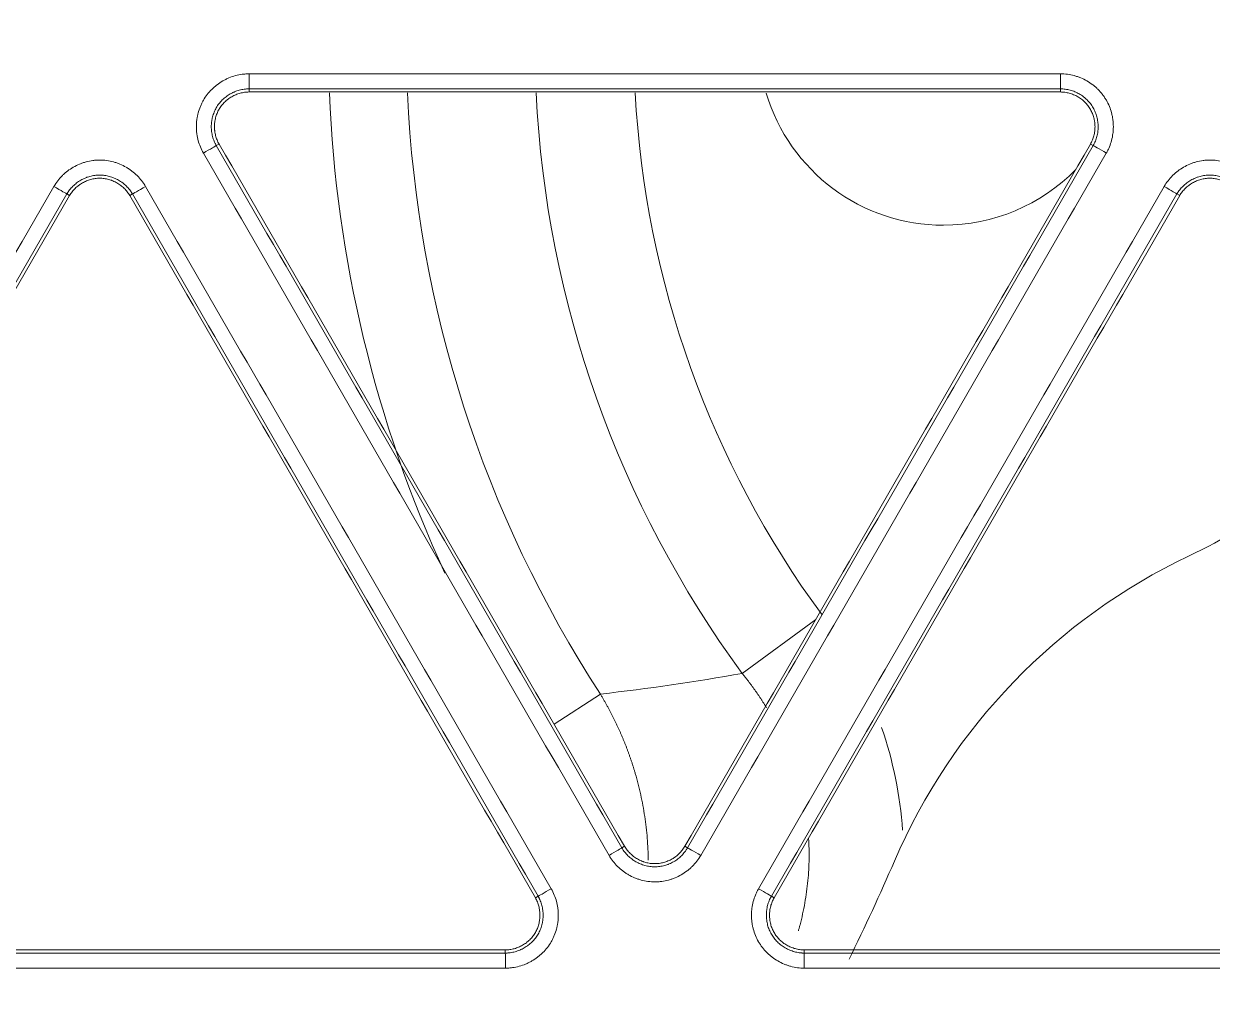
# Model space of a CAD drawing. Header units: inches. Extents: x 405346 to 489838, y -25612 to 14934.
# Drawn here: x 467276.87 to 467314.34, y 4291.63 to 4321.95 of the extents above; entities that cross this region are included whole.
import ezdxf

# ---------------------------------------------------------------- set-up
doc = ezdxf.new("R2010")
doc.units = ezdxf.units.IN
doc.header["$LTSCALE"] = 200
doc.header["$MEASUREMENT"] = 0
doc.layers.add('SS-EQ', color=2, linetype='Continuous', lineweight=20)

# ---------------------------------------------------------------- blocks, each defined once
blk = doc.blocks.new('4way무풍')
at = {"layer": 'SS-EQ'}
for p, q in [((39.708, -1.526), (39.708, -1.626)), ((65.283, -1.626), (65.283, -1.526)), ((38.76, -3.267), (38.673, -3.317)), ((66.317, -3.317), (66.23, -3.267)), ((34.049, -4.893), (33.962, -4.843)), ((36.031, -4.843), (35.945, -4.893)), ((69.046, -4.893), (68.959, -4.843)), ((55.256, -19.964), (57.571, -18.265)), ((50.784, -20.614), (49.326, -21.563)), ((51.461, -25.466), (51.547, -25.416)), ((53.443, -25.416), (53.529, -25.466)), ((48.732, -27.041), (48.818, -26.991)), ((56.172, -26.991), (56.258, -27.041)), ((47.784, -28.783), (47.784, -28.683)), ((57.206, -28.683), (57.206, -28.783))]:
    blk.add_line(p, q, dxfattribs=at)
for centre, radius, start, end in [((82.45, 0), 40.246, 182.3475, 204.6733), ((82.45, 0), 37.784, 182.4994, 213.063), ((82.45, 0), 33.735, 182.804, 216.2833), ((82.45, 0), 30.616, 183.0874, 216.2833), ((61.6, 0), 5.828, 196.5375, 270), ((61.6, 0), 5.828, 270, 315.6863), ((61.6, 0), 18.006, 295.4037, 318.6645), ((77.456, -33.387), 18.954, 115.4037, 156.6822), ((0, 0), 65.391, 333.69601, 336.68217)]:
    blk.add_arc(centre, radius, start, end, dxfattribs=at)
for centre, major_axis, ratio, start_param, end_param in [((39.708, -1.052), (0, 0.474), 0.006915, 3.1765, 4.712222), ((65.282, -1.052), (0, 0.474), 0.011501, 3.176502, 4.71224), ((38.263, -3.554), (0.41, 0.237), 0.003825, 4.71787, 6.248278), ((66.727, -3.554), (0.41, -0.237), 0.005439, 1.560351, 3.106686), ((33.552, -4.606), (-0.41, 0.237), 0.002267, 3.176499, 4.706959), ((36.441, -4.606), (0.41, 0.237), 0.003815, 3.176499, 4.717506), ((68.549, -4.606), (-0.41, 0.237), 0.005479, 3.1765, 4.701579), ((51.051, -25.702), (0.41, 0.237), 0.007841, 4.717948, 6.248278), ((53.939, -25.702), (-0.41, 0.237), 0.001186, 4.702395, 6.248279), ((49.228, -26.754), (0.41, 0.237), 0.007841, 3.1765, 4.717558), ((55.762, -26.754), (-0.41, 0.237), 0.001221, 3.176499, 4.702058), ((47.784, -29.256), (0, 0.474), 0.008105, 4.707757, 6.248278), ((57.206, -29.256), (0, -0.474), 0.009775, 1.566319, 3.106595)]:
    blk.add_ellipse(centre, major_axis=major_axis, ratio=ratio, start_param=start_param, end_param=end_param, dxfattribs=at)
for points, knots in [([(0.032, 346.294), (6.969, 346.294), (13.906, 346.294), (27.78, 346.294), (34.717, 346.294), (55.528, 346.294), (69.403, 346.294), (97.151, 346.294), (111.025, 346.294), (138.774, 346.294), (152.648, 346.294), (180.396, 346.294), (194.27, 346.294), (215.082, 346.294), (222.019, 346.294), (235.893, 346.294), (242.83, 346.293), (253.236, 346.293), (256.704, 346.293), (263.641, 346.293), (267.11, 346.293), (272.313, 346.294), (274.047, 346.294), (276.648, 346.294), (277.516, 346.294), (279.25, 346.293), (280.117, 346.293), (281.418, 346.292), (281.851, 346.292), (282.718, 346.292), (283.152, 346.292), (283.802, 346.293), (284.019, 346.293), (284.453, 346.293), (284.669, 346.294), (285.103, 346.293), (285.32, 346.293), (285.753, 346.29), (285.97, 346.288), (286.62, 346.277), (287.054, 346.265), (287.92, 346.231), (288.353, 346.21), (289.653, 346.132), (290.519, 346.062), (291.818, 345.929), (292.25, 345.88), (292.899, 345.799), (293.116, 345.771), (293.548, 345.712), (294.627, 345.561), (295.697, 345.381), (298.249, 344.897), (299.929, 344.504), (302.417, 343.81), (304.065, 343.312), (305.692, 342.745), (308.116, 341.843), (309.711, 341.171), (311.481, 340.335), (311.677, 340.241), (312.069, 340.051), (312.265, 339.955), (312.851, 339.663), (313.238, 339.464), (314.393, 338.857), (315.91, 338.017), (317.385, 337.118), (318.837, 336.19), (319.553, 335.711), (320.962, 334.724), (322.351, 333.707), (324.369, 332.094), (326.323, 330.393), (327.582, 329.199), (328.355, 328.434), (328.586, 328.204), (328.815, 327.97), (328.968, 327.815), (329.044, 327.736), (329.423, 327.345), (329.723, 327.029), (330.61, 326.072), (331.762, 324.776), (333.399, 322.77), (334.43, 321.391), (335.932, 319.291), (336.873, 317.85), (338.196, 315.627), (339.047, 314.124), (339.838, 312.579), (340.313, 311.601), (340.454, 311.306), (340.593, 311.01), (340.685, 310.812), (340.731, 310.713), (340.958, 310.218), (341.136, 309.82), (341.654, 308.624), (342.309, 307.019), (343.186, 304.582), (343.7, 302.939), (344.419, 300.459), (344.828, 298.787), (345.336, 296.251), (345.487, 295.4), (345.755, 293.69), (345.871, 292.83), (345.994, 291.749), (346.017, 291.532), (346.062, 291.099), (346.083, 290.881), (346.143, 290.23), (346.178, 289.796), (346.239, 288.927), (346.265, 288.492), (346.307, 287.624), (346.324, 287.189), (346.342, 286.538), (346.347, 286.32), (346.354, 285.886), (346.356, 285.669), (346.359, 285.234), (346.359, 285.017), (346.359, 284.582), (346.359, 284.365), (346.359, 283.714), (346.358, 283.279), (346.358, 282.41), (346.358, 281.976), (346.358, 280.672), (346.358, 279.803), (346.359, 278.065), (346.359, 277.196), (346.359, 274.59), (346.359, 272.852), (346.358, 264.162), (346.359, 257.21), (346.359, 236.355), (346.359, 222.452), (346.359, 194.646), (346.359, 180.742), (346.359, 152.936), (346.359, 139.033), (346.359, 111.226), (346.359, 69.516), (346.359, 27.806), (346.359, 0)], [0, 0, 0, 0, 0.03125, 0.03125, 0.0625, 0.0625, 0.125, 0.125, 0.1875, 0.1875, 0.25, 0.25, 0.3125, 0.3125, 0.34375, 0.34375, 0.375, 0.375, 0.390625, 0.390625, 0.40625, 0.40625, 0.414062, 0.414062, 0.417969, 0.417969, 0.421875, 0.421875, 0.423828, 0.423828, 0.425781, 0.425781, 0.426758, 0.426758, 0.427734, 0.427734, 0.428711, 0.428711, 0.429687, 0.429687, 0.431641, 0.431641, 0.433594, 0.433594, 0.4375, 0.4375, 0.439453, 0.439453, 0.44043, 0.44043, 0.441406, 0.445312, 0.445312, 0.453125, 0.453125, 0.457031, 0.460937, 0.460937, 0.46875, 0.46875, 0.469727, 0.469727, 0.470703, 0.470703, 0.472656, 0.472656, 0.476562, 0.480469, 0.480469, 0.484375, 0.484375, 0.488281, 0.492187, 0.496094, 0.5, 0.5, 0.500977, 0.501465, 0.501465, 0.501953, 0.501953, 0.503906, 0.503906, 0.507812, 0.511719, 0.515625, 0.515625, 0.523437, 0.523437, 0.527344, 0.53125, 0.53125, 0.532227, 0.532715, 0.532715, 0.533203, 0.533203, 0.535156, 0.535156, 0.539062, 0.542969, 0.546875, 0.546875, 0.554687, 0.554687, 0.558594, 0.558594, 0.5625, 0.5625, 0.563477, 0.563477, 0.564453, 0.564453, 0.566406, 0.566406, 0.568359, 0.568359, 0.570312, 0.570312, 0.571289, 0.571289, 0.572266, 0.572266, 0.573242, 0.573242, 0.574219, 0.574219, 0.576172, 0.576172, 0.578125, 0.578125, 0.582031, 0.582031, 0.585937, 0.585937, 0.59375, 0.59375, 0.625, 0.625, 0.6875, 0.6875, 0.75, 0.75, 0.8125, 0.8125, 0.875, 1, 1, 1, 1]), ([(345.164, 0), (345.164, 27.72), (345.163, 69.299), (345.162, 110.879), (345.161, 138.598), (345.16, 152.458), (345.159, 180.178), (345.157, 194.038), (345.154, 221.758), (345.152, 235.618), (345.147, 256.407), (345.146, 263.337), (345.145, 272), (345.145, 273.732), (345.144, 276.331), (345.144, 277.197), (345.143, 278.93), (345.142, 279.796), (345.142, 281.095), (345.141, 281.528), (345.141, 282.395), (345.142, 282.828), (345.141, 283.694), (345.141, 284.127), (345.14, 284.777), (345.139, 284.993), (345.136, 285.426), (345.134, 285.643), (345.124, 286.293), (345.113, 286.726), (345.081, 287.592), (345.06, 288.025), (345.009, 288.891), (344.979, 289.324), (344.926, 289.973), (344.898, 290.298), (344.868, 290.622), (344.847, 290.839), (344.836, 290.947), (344.736, 291.92), (344.629, 292.78), (344.379, 294.49), (344.236, 295.34), (343.754, 297.876), (343.361, 299.547), (342.666, 302.024), (342.167, 303.666), (341.312, 306.1), (340.67, 307.703), (340.162, 308.898), (339.901, 309.494), (339.629, 310.086), (339.446, 310.481), (339.353, 310.677), (338.885, 311.657), (338.495, 312.43), (337.684, 313.954), (337.263, 314.706), (336.391, 316.188), (335.94, 316.919), (335.007, 318.359), (334.525, 319.069), (333.532, 320.468), (332.508, 321.846), (330.881, 323.85), (329.736, 325.143), (328.853, 326.097), (328.555, 326.413), (328.177, 326.804), (328.101, 326.882), (327.949, 327.037), (327.721, 327.27), (327.491, 327.5), (326.721, 328.264), (325.466, 329.454), (323.518, 331.149), (321.504, 332.755), (320.119, 333.766), (318.711, 334.748), (317.997, 335.224), (316.546, 336.146), (315.81, 336.592), (314.315, 337.454), (313.557, 337.87), (312.595, 338.371), (312.305, 338.52), (312.014, 338.666), (311.82, 338.764), (311.722, 338.812), (311.235, 339.053), (310.844, 339.24), (309.666, 339.79), (308.875, 340.138), (307.283, 340.799), (305.68, 341.425), (303.244, 342.257), (301.598, 342.742), (299.114, 343.417), (297.436, 343.796), (294.888, 344.258), (294.033, 344.394), (292.957, 344.542), (292.742, 344.57), (292.31, 344.625), (291.663, 344.703), (291.015, 344.771), (289.72, 344.892), (288.856, 344.953), (287.56, 345.018), (287.128, 345.036), (286.48, 345.054), (286.264, 345.059), (285.832, 345.066), (285.615, 345.069), (285.183, 345.072), (284.967, 345.073), (284.535, 345.074), (284.318, 345.075), (283.67, 345.075), (283.237, 345.076), (282.589, 345.076), (282.373, 345.076), (281.94, 345.076), (281.724, 345.076), (281.076, 345.076), (280.643, 345.076), (279.346, 345.077), (278.481, 345.077), (276.752, 345.078), (275.887, 345.078), (273.293, 345.079), (271.563, 345.079), (262.916, 345.08), (255.998, 345.082), (242.162, 345.085), (235.244, 345.086), (221.408, 345.088), (214.49, 345.089), (193.736, 345.092), (179.9, 345.093), (152.228, 345.095), (138.392, 345.096), (110.72, 345.097), (96.884, 345.097), (69.212, 345.098), (55.376, 345.098), (34.622, 345.098), (27.704, 345.099), (13.868, 345.099), (6.95, 345.099), (0.032, 345.099)], [0, 0, 0, 0, 0.125, 0.1875, 0.1875, 0.25, 0.25, 0.3125, 0.3125, 0.375, 0.375, 0.40625, 0.40625, 0.414063, 0.414063, 0.417969, 0.417969, 0.421875, 0.421875, 0.423828, 0.423828, 0.425781, 0.425781, 0.427734, 0.427734, 0.428711, 0.428711, 0.429688, 0.429688, 0.431641, 0.431641, 0.433594, 0.433594, 0.435547, 0.435547, 0.436523, 0.437012, 0.437012, 0.4375, 0.4375, 0.441406, 0.441406, 0.445313, 0.445313, 0.453125, 0.453125, 0.457031, 0.460938, 0.464844, 0.464844, 0.466797, 0.467773, 0.467773, 0.46875, 0.46875, 0.472656, 0.472656, 0.476563, 0.476563, 0.480469, 0.480469, 0.484375, 0.484375, 0.488281, 0.492188, 0.496094, 0.496094, 0.498047, 0.498047, 0.498535, 0.498535, 0.499023, 0.5, 0.5, 0.503906, 0.507813, 0.511719, 0.515625, 0.515625, 0.519531, 0.519531, 0.523438, 0.523438, 0.527344, 0.527344, 0.52832, 0.528809, 0.528809, 0.529297, 0.529297, 0.53125, 0.53125, 0.535156, 0.535156, 0.539063, 0.542969, 0.546875, 0.546875, 0.554688, 0.554688, 0.558594, 0.558594, 0.55957, 0.55957, 0.560547, 0.5625, 0.5625, 0.566406, 0.566406, 0.568359, 0.568359, 0.569336, 0.569336, 0.570313, 0.570313, 0.571289, 0.571289, 0.572266, 0.572266, 0.574219, 0.574219, 0.575195, 0.575195, 0.576172, 0.576172, 0.578125, 0.578125, 0.582031, 0.582031, 0.585938, 0.585938, 0.59375, 0.59375, 0.625, 0.625, 0.65625, 0.65625, 0.6875, 0.6875, 0.75, 0.75, 0.8125, 0.8125, 0.875, 0.875, 0.9375, 0.9375, 0.96875, 0.96875, 1, 1, 1, 1]), ([(346.359, 0), (346.359, -27.812), (346.359, -55.624), (346.359, -97.341), (346.359, -111.247), (346.359, -139.059), (346.359, -152.965), (346.359, -180.777), (346.359, -194.683), (346.359, -222.494), (346.359, -236.4), (346.359, -257.259), (346.358, -264.212), (346.359, -272.903), (346.359, -274.641), (346.359, -277.249), (346.359, -278.118), (346.358, -279.856), (346.358, -280.725), (346.358, -282.029), (346.358, -282.463), (346.358, -283.333), (346.359, -283.767), (346.359, -284.419), (346.359, -284.636), (346.359, -285.071), (346.358, -285.288), (346.355, -285.723), (346.353, -285.94), (346.346, -286.374), (346.341, -286.592), (346.322, -287.243), (346.305, -287.678), (346.262, -288.546), (346.236, -288.98), (346.174, -289.849), (346.138, -290.283), (346.078, -290.934), (346.057, -291.151), (346.012, -291.585), (345.894, -292.666), (345.748, -293.741), (345.479, -295.45), (345.327, -296.299), (344.817, -298.834), (344.407, -300.505), (343.687, -302.982), (343.172, -304.624), (342.294, -307.059), (341.638, -308.663), (341.119, -309.858), (340.941, -310.256), (340.714, -310.751), (340.668, -310.85), (340.576, -311.047), (340.437, -311.343), (339.919, -312.422), (339.029, -314.158), (338.177, -315.66), (336.854, -317.881), (335.912, -319.32), (334.41, -321.418), (333.379, -322.796), (331.741, -324.801), (330.589, -326.095), (329.702, -327.051), (329.403, -327.366), (329.024, -327.758), (328.947, -327.836), (328.795, -327.992), (328.566, -328.224), (327.719, -329.07), (326.303, -330.412), (324.35, -332.111), (322.332, -333.722), (320.944, -334.738), (319.535, -335.724), (318.819, -336.202), (317.367, -337.13), (315.893, -338.028), (314.376, -338.866), (313.222, -339.473), (312.835, -339.671), (312.249, -339.963), (312.054, -340.059), (311.662, -340.249), (309.896, -341.094), (308.103, -341.848), (305.68, -342.75), (304.055, -343.316), (302.408, -343.813), (299.923, -344.506), (298.245, -344.898), (295.697, -345.382), (294.842, -345.525), (293.766, -345.682), (293.551, -345.712), (293.12, -345.771), (292.903, -345.799), (292.254, -345.88), (291.821, -345.929), (290.523, -346.062), (289.657, -346.132), (288.357, -346.21), (287.924, -346.232), (287.057, -346.265), (286.624, -346.277), (285.974, -346.288), (285.757, -346.291), (285.323, -346.293), (285.107, -346.294), (284.673, -346.294), (284.456, -346.294), (284.023, -346.294), (283.806, -346.293), (283.156, -346.293), (282.722, -346.293), (281.855, -346.293), (281.421, -346.293), (280.121, -346.293), (279.253, -346.294), (277.519, -346.294), (276.652, -346.294), (274.051, -346.294), (272.316, -346.294), (267.113, -346.294), (263.645, -346.293), (256.708, -346.293), (253.239, -346.294), (242.833, -346.294), (235.896, -346.294), (222.022, -346.294), (215.084, -346.294), (194.273, -346.294), (180.399, -346.294), (152.65, -346.294), (138.775, -346.294), (111.027, -346.294), (97.152, -346.294), (69.404, -346.294), (55.529, -346.294), (34.718, -346.294), (27.78, -346.294), (13.906, -346.294), (6.969, -346.294), (0.032, -346.294)], [0, 0, 0, 0, 0.125, 0.125, 0.1875, 0.1875, 0.25, 0.25, 0.3125, 0.3125, 0.375, 0.375, 0.40625, 0.40625, 0.414063, 0.414063, 0.417969, 0.417969, 0.421875, 0.421875, 0.423828, 0.423828, 0.425781, 0.425781, 0.426758, 0.426758, 0.427734, 0.427734, 0.428711, 0.428711, 0.429688, 0.429688, 0.431641, 0.431641, 0.433594, 0.433594, 0.435547, 0.435547, 0.436523, 0.436523, 0.4375, 0.441406, 0.441406, 0.445313, 0.445313, 0.453125, 0.453125, 0.457031, 0.460938, 0.464844, 0.464844, 0.466797, 0.466797, 0.467285, 0.467285, 0.467773, 0.46875, 0.472656, 0.476563, 0.476563, 0.484375, 0.484375, 0.488281, 0.492188, 0.496094, 0.496094, 0.498047, 0.498047, 0.498535, 0.498535, 0.499023, 0.5, 0.503906, 0.507813, 0.511719, 0.515625, 0.515625, 0.519531, 0.519531, 0.523438, 0.527344, 0.527344, 0.529297, 0.529297, 0.530273, 0.530273, 0.53125, 0.539063, 0.539063, 0.542969, 0.546875, 0.546875, 0.554688, 0.554688, 0.558594, 0.558594, 0.55957, 0.55957, 0.560547, 0.560547, 0.5625, 0.5625, 0.566406, 0.566406, 0.568359, 0.568359, 0.570313, 0.570313, 0.571289, 0.571289, 0.572266, 0.572266, 0.573242, 0.573242, 0.574219, 0.574219, 0.576172, 0.576172, 0.578125, 0.578125, 0.582031, 0.582031, 0.585938, 0.585938, 0.59375, 0.59375, 0.609375, 0.609375, 0.625, 0.625, 0.65625, 0.65625, 0.6875, 0.6875, 0.75, 0.75, 0.8125, 0.8125, 0.875, 0.875, 0.9375, 0.9375, 0.96875, 0.96875, 1, 1, 1, 1]), ([(0.032, -345.099), (6.961, -345.099), (13.891, -345.099), (27.75, -345.099), (34.679, -345.099), (55.467, -345.099), (69.326, -345.098), (97.044, -345.098), (110.903, -345.097), (138.621, -345.096), (152.48, -345.096), (180.197, -345.094), (194.056, -345.092), (214.845, -345.09), (221.774, -345.089), (235.633, -345.086), (242.562, -345.085), (256.421, -345.082), (263.351, -345.081), (272.013, -345.079), (273.745, -345.079), (276.343, -345.079), (277.21, -345.078), (278.942, -345.078), (279.808, -345.077), (281.107, -345.076), (281.541, -345.076), (282.407, -345.076), (282.84, -345.076), (283.706, -345.076), (284.139, -345.076), (284.789, -345.074), (285.005, -345.074), (285.438, -345.071), (285.655, -345.069), (286.304, -345.06), (286.737, -345.049), (287.602, -345.017), (288.034, -344.997), (289.33, -344.922), (290.194, -344.853), (291.488, -344.722), (291.92, -344.673), (292.566, -344.593), (292.782, -344.566), (293.212, -344.508), (294.286, -344.358), (295.351, -344.18), (297.891, -343.699), (299.563, -343.307), (302.039, -342.615), (303.679, -342.118), (305.297, -341.551), (307.709, -340.648), (309.296, -339.976), (311.056, -339.138), (311.349, -338.996), (311.641, -338.853), (311.836, -338.756), (311.933, -338.707), (312.418, -338.464), (312.803, -338.265), (313.951, -337.656), (314.704, -337.236), (316.19, -336.364), (316.921, -335.913), (318.363, -334.982), (319.073, -334.502), (320.472, -333.511), (321.849, -332.491), (323.849, -330.872), (325.784, -329.163), (327.03, -327.964), (327.795, -327.195), (327.947, -327.041), (328.25, -326.729), (328.401, -326.573), (328.849, -326.102), (329.145, -325.785), (330.019, -324.826), (331.153, -323.527), (332.763, -321.515), (333.776, -320.132), (334.759, -318.728), (335.235, -318.016), (336.157, -316.57), (336.603, -315.837), (337.465, -314.35), (338.296, -312.842), (339.065, -311.291), (339.481, -310.406), (339.527, -310.308), (339.618, -310.111), (339.754, -309.815), (340.065, -309.123), (340.322, -308.527), (340.821, -307.331), (341.451, -305.727), (342.288, -303.291), (342.776, -301.648), (343.454, -299.169), (343.836, -297.496), (344.302, -294.959), (344.439, -294.108), (344.619, -292.825), (344.702, -292.181), (344.786, -291.427), (344.82, -291.104), (344.842, -290.888), (344.853, -290.779), (344.946, -289.807), (345.01, -288.942), (345.078, -287.644), (345.096, -287.212), (345.116, -286.563), (345.122, -286.347), (345.13, -285.914), (345.133, -285.698), (345.138, -285.266), (345.139, -285.049), (345.14, -284.617), (345.14, -284.4), (345.141, -283.752), (345.141, -283.319), (345.141, -282.67), (345.141, -282.454), (345.141, -282.021), (345.141, -281.805), (345.142, -281.156), (345.142, -280.724), (345.143, -279.426), (345.143, -278.561), (345.144, -276.831), (345.144, -275.966), (345.145, -273.37), (345.145, -271.64), (345.146, -262.989), (345.148, -256.069), (345.152, -235.306), (345.154, -221.465), (345.157, -193.782), (345.159, -179.94), (345.161, -152.257), (345.161, -138.416), (345.162, -110.732), (345.163, -69.208), (345.164, -27.683), (345.164, 0)], [0, 0, 0, 0, 0.03125, 0.03125, 0.0625, 0.0625, 0.125, 0.125, 0.1875, 0.1875, 0.25, 0.25, 0.3125, 0.3125, 0.34375, 0.34375, 0.375, 0.375, 0.40625, 0.40625, 0.414063, 0.414063, 0.417969, 0.417969, 0.421875, 0.421875, 0.423828, 0.423828, 0.425781, 0.425781, 0.427734, 0.427734, 0.428711, 0.428711, 0.429688, 0.429688, 0.431641, 0.431641, 0.433594, 0.433594, 0.4375, 0.4375, 0.439453, 0.439453, 0.44043, 0.44043, 0.441406, 0.445313, 0.445313, 0.453125, 0.453125, 0.457031, 0.460938, 0.460938, 0.46875, 0.46875, 0.469727, 0.470215, 0.470215, 0.470703, 0.470703, 0.472656, 0.472656, 0.476563, 0.476563, 0.480469, 0.480469, 0.484375, 0.484375, 0.488281, 0.492188, 0.496094, 0.5, 0.5, 0.500977, 0.500977, 0.501953, 0.501953, 0.503906, 0.503906, 0.507813, 0.511719, 0.515625, 0.515625, 0.519531, 0.519531, 0.523438, 0.523438, 0.527344, 0.53125, 0.53125, 0.531738, 0.531738, 0.532227, 0.533203, 0.535156, 0.535156, 0.539063, 0.542969, 0.546875, 0.546875, 0.554688, 0.554688, 0.558594, 0.558594, 0.560547, 0.561523, 0.562012, 0.562012, 0.5625, 0.5625, 0.566406, 0.566406, 0.568359, 0.568359, 0.569336, 0.569336, 0.570313, 0.570313, 0.571289, 0.571289, 0.572266, 0.572266, 0.574219, 0.574219, 0.575195, 0.575195, 0.576172, 0.576172, 0.578125, 0.578125, 0.582031, 0.582031, 0.585938, 0.585938, 0.59375, 0.59375, 0.625, 0.625, 0.6875, 0.6875, 0.75, 0.75, 0.8125, 0.8125, 0.875, 1, 1, 1, 1]), ([(38.266, -3.554), (38.23, -3.491), (38.198, -3.425), (38.143, -3.291), (38.12, -3.223), (38.092, -3.117), (38.084, -3.082), (38.073, -3.028), (38.07, -3.01), (38.064, -2.974), (38.062, -2.956), (38.05, -2.865), (38.041, -2.721), (38.05, -2.576), (38.062, -2.485), (38.064, -2.467), (38.07, -2.431), (38.073, -2.413), (38.084, -2.359), (38.092, -2.324), (38.12, -2.219), (38.143, -2.15), (38.184, -2.049), (38.199, -2.016), (38.231, -1.951), (38.248, -1.918), (38.303, -1.823), (38.384, -1.703), (38.48, -1.594), (38.544, -1.53), (38.558, -1.517), (38.584, -1.493), (38.598, -1.48), (38.64, -1.444), (38.668, -1.421), (38.754, -1.355), (38.815, -1.315), (38.909, -1.26), (38.957, -1.235), (39.006, -1.211), (39.04, -1.196), (39.056, -1.189), (39.141, -1.153), (39.278, -1.106), (39.42, -1.077), (39.528, -1.062), (39.564, -1.059), (39.638, -1.054), (39.674, -1.052), (39.711, -1.052)], [0, 0, 0, 0, 0.0625, 0.0625, 0.125, 0.125, 0.15625, 0.15625, 0.171875, 0.171875, 0.1875, 0.1875, 0.25, 0.3125, 0.3125, 0.328125, 0.328125, 0.34375, 0.34375, 0.375, 0.375, 0.4375, 0.4375, 0.46875, 0.46875, 0.5, 0.5, 0.5625, 0.625, 0.625, 0.640625, 0.640625, 0.65625, 0.65625, 0.6875, 0.6875, 0.75, 0.75, 0.78125, 0.796875, 0.796875, 0.8125, 0.8125, 0.875, 0.9375, 0.9375, 0.96875, 0.96875, 1, 1, 1, 1]), ([(65.288, -1.052), (65.361, -1.052), (65.434, -1.057), (65.577, -1.077), (65.648, -1.091), (65.753, -1.12), (65.788, -1.13), (65.84, -1.148), (65.858, -1.154), (65.892, -1.167), (65.909, -1.174), (65.993, -1.209), (66.123, -1.274), (66.243, -1.354), (66.316, -1.41), (66.331, -1.421), (66.359, -1.444), (66.401, -1.479), (66.441, -1.516), (66.518, -1.593), (66.566, -1.647), (66.632, -1.733), (66.654, -1.763), (66.694, -1.823), (66.714, -1.854), (66.769, -1.949), (66.832, -2.08), (66.879, -2.217), (66.902, -2.305), (66.906, -2.323), (66.914, -2.359), (66.918, -2.377), (66.929, -2.43), (66.934, -2.466), (66.948, -2.574), (66.953, -2.647), (66.953, -2.756), (66.951, -2.81), (66.947, -2.865), (66.944, -2.901), (66.942, -2.919), (66.93, -3.01), (66.902, -3.153), (66.856, -3.29), (66.815, -3.391), (66.8, -3.424), (66.768, -3.49), (66.751, -3.522), (66.732, -3.554)], [0, 0, 0, 0, 0.0625, 0.0625, 0.125, 0.125, 0.15625, 0.15625, 0.171875, 0.171875, 0.1875, 0.1875, 0.25, 0.3125, 0.3125, 0.328125, 0.328125, 0.34375, 0.375, 0.375, 0.4375, 0.4375, 0.46875, 0.46875, 0.5, 0.5, 0.5625, 0.625, 0.625, 0.640625, 0.640625, 0.65625, 0.65625, 0.6875, 0.6875, 0.75, 0.75, 0.78125, 0.796875, 0.796875, 0.8125, 0.8125, 0.875, 0.9375, 0.9375, 0.96875, 0.96875, 1, 1, 1, 1]), ([(39.708, -1.526), (39.705, -1.526), (39.701, -1.526), (39.695, -1.526), (39.685, -1.526), (39.675, -1.526), (39.655, -1.527), (39.642, -1.528), (39.603, -1.53), (39.577, -1.533), (39.499, -1.544), (39.398, -1.565), (39.3, -1.599), (39.239, -1.624), (39.227, -1.629), (39.204, -1.64), (39.168, -1.657), (39.134, -1.675), (39.066, -1.714), (39.023, -1.743), (38.961, -1.79), (38.941, -1.807), (38.901, -1.841), (38.882, -1.859), (38.826, -1.914), (38.758, -1.992), (38.7, -2.078), (38.66, -2.146), (38.648, -2.169), (38.625, -2.216), (38.614, -2.24), (38.585, -2.312), (38.569, -2.361), (38.549, -2.436), (38.54, -2.474), (38.533, -2.513), (38.529, -2.539), (38.527, -2.552), (38.519, -2.617), (38.512, -2.72), (38.519, -2.824), (38.529, -2.902), (38.533, -2.927), (38.543, -2.979), (38.549, -3.004), (38.569, -3.08), (38.585, -3.129), (38.615, -3.201), (38.63, -3.237), (38.651, -3.277), (38.662, -3.297), (38.667, -3.306), (38.67, -3.312), (38.672, -3.314), (38.673, -3.317)], [0, 0, 0, 0, 0.003906, 0.003906, 0.007813, 0.015625, 0.015625, 0.03125, 0.03125, 0.0625, 0.0625, 0.125, 0.1875, 0.1875, 0.203125, 0.203125, 0.21875, 0.25, 0.25, 0.3125, 0.3125, 0.34375, 0.34375, 0.375, 0.375, 0.4375, 0.5, 0.5, 0.53125, 0.53125, 0.5625, 0.5625, 0.625, 0.625, 0.65625, 0.671875, 0.671875, 0.6875, 0.6875, 0.75, 0.8125, 0.8125, 0.84375, 0.84375, 0.875, 0.875, 0.9375, 0.9375, 0.96875, 0.984375, 0.992188, 0.996094, 0.996094, 1, 1, 1, 1]), ([(38.76, -3.267), (38.736, -3.226), (38.715, -3.182), (38.679, -3.094), (38.649, -3.004), (38.631, -2.91), (38.623, -2.851), (38.622, -2.839), (38.619, -2.815), (38.617, -2.779), (38.616, -2.743), (38.616, -2.672), (38.619, -2.625), (38.628, -2.554), (38.631, -2.53), (38.641, -2.483), (38.646, -2.459), (38.664, -2.39), (38.694, -2.3), (38.736, -2.214), (38.772, -2.152), (38.785, -2.132), (38.812, -2.092), (38.826, -2.073), (38.869, -2.016), (38.901, -1.981), (38.952, -1.931), (38.978, -1.907), (39.005, -1.883), (39.024, -1.868), (39.033, -1.861), (39.081, -1.825), (39.16, -1.772), (39.246, -1.729), (39.312, -1.702), (39.334, -1.693), (39.38, -1.678), (39.402, -1.67), (39.471, -1.652), (39.518, -1.642), (39.612, -1.629), (39.66, -1.626), (39.708, -1.626)], [0, 0, 0, 0, 0.0625, 0.0625, 0.125, 0.1875, 0.1875, 0.203125, 0.203125, 0.21875, 0.25, 0.25, 0.3125, 0.3125, 0.34375, 0.34375, 0.375, 0.375, 0.4375, 0.5, 0.5, 0.53125, 0.53125, 0.5625, 0.5625, 0.625, 0.625, 0.65625, 0.671875, 0.671875, 0.6875, 0.6875, 0.75, 0.8125, 0.8125, 0.84375, 0.84375, 0.875, 0.875, 0.9375, 0.9375, 1, 1, 1, 1]), ([(66.317, -3.317), (66.318, -3.314), (66.32, -3.311), (66.323, -3.306), (66.328, -3.297), (66.333, -3.288), (66.342, -3.271), (66.348, -3.259), (66.365, -3.224), (66.376, -3.2), (66.405, -3.128), (66.438, -3.03), (66.458, -2.927), (66.466, -2.863), (66.467, -2.849), (66.47, -2.823), (66.471, -2.81), (66.473, -2.771), (66.474, -2.745), (66.474, -2.667), (66.471, -2.616), (66.461, -2.538), (66.457, -2.513), (66.447, -2.461), (66.441, -2.436), (66.421, -2.36), (66.405, -2.311), (66.365, -2.215), (66.343, -2.168), (66.303, -2.1), (66.289, -2.078), (66.26, -2.035), (66.245, -2.013), (66.197, -1.952), (66.163, -1.913), (66.108, -1.859), (66.079, -1.832), (66.049, -1.807), (66.029, -1.79), (66.018, -1.782), (65.966, -1.742), (65.88, -1.685), (65.787, -1.639), (65.715, -1.609), (65.69, -1.599), (65.641, -1.582), (65.616, -1.575), (65.54, -1.554), (65.49, -1.544), (65.413, -1.533), (65.374, -1.529), (65.328, -1.527), (65.306, -1.526), (65.296, -1.526), (65.289, -1.526), (65.286, -1.526), (65.283, -1.526)], [0, 0, 0, 0, 0.003906, 0.003906, 0.007812, 0.015625, 0.015625, 0.03125, 0.03125, 0.0625, 0.0625, 0.125, 0.1875, 0.1875, 0.203125, 0.203125, 0.21875, 0.21875, 0.25, 0.25, 0.3125, 0.3125, 0.34375, 0.34375, 0.375, 0.375, 0.4375, 0.4375, 0.5, 0.5, 0.53125, 0.53125, 0.5625, 0.5625, 0.625, 0.625, 0.65625, 0.671875, 0.671875, 0.6875, 0.6875, 0.75, 0.8125, 0.8125, 0.84375, 0.84375, 0.875, 0.875, 0.9375, 0.9375, 0.96875, 0.984375, 0.992187, 0.996094, 0.996094, 1, 1, 1, 1]), ([(65.283, -1.626), (65.331, -1.626), (65.379, -1.629), (65.473, -1.642), (65.566, -1.661), (65.656, -1.692), (65.723, -1.72), (65.745, -1.73), (65.788, -1.751), (65.809, -1.763), (65.87, -1.798), (65.91, -1.825), (65.967, -1.868), (65.985, -1.883), (66.022, -1.915), (66.039, -1.931), (66.09, -1.981), (66.153, -2.053), (66.206, -2.131), (66.242, -2.194), (66.254, -2.215), (66.275, -2.258), (66.284, -2.28), (66.311, -2.346), (66.326, -2.391), (66.344, -2.46), (66.352, -2.495), (66.358, -2.53), (66.362, -2.554), (66.364, -2.566), (66.372, -2.625), (66.378, -2.72), (66.372, -2.815), (66.363, -2.886), (66.359, -2.91), (66.35, -2.957), (66.344, -2.981), (66.326, -3.05), (66.311, -3.095), (66.275, -3.183), (66.254, -3.226), (66.23, -3.267)], [0, 0, 0, 0, 0.0625, 0.0625, 0.125, 0.1875, 0.1875, 0.21875, 0.21875, 0.25, 0.25, 0.3125, 0.3125, 0.34375, 0.34375, 0.375, 0.375, 0.4375, 0.5, 0.5, 0.53125, 0.53125, 0.5625, 0.5625, 0.625, 0.625, 0.65625, 0.671875, 0.671875, 0.6875, 0.6875, 0.75, 0.8125, 0.8125, 0.84375, 0.84375, 0.875, 0.875, 0.9375, 0.9375, 1, 1, 1, 1]), ([(33.555, -4.606), (33.592, -4.543), (33.632, -4.483), (33.721, -4.368), (33.769, -4.314), (33.846, -4.237), (33.873, -4.212), (33.914, -4.176), (33.928, -4.164), (33.957, -4.141), (33.971, -4.13), (34.043, -4.074), (34.164, -3.994), (34.294, -3.93), (34.379, -3.894), (34.396, -3.888), (34.43, -3.875), (34.447, -3.868), (34.499, -3.851), (34.534, -3.84), (34.638, -3.811), (34.709, -3.797), (34.817, -3.782), (34.853, -3.779), (34.926, -3.774), (34.963, -3.773), (35.072, -3.773), (35.217, -3.782), (35.359, -3.811), (35.447, -3.835), (35.465, -3.84), (35.5, -3.851), (35.517, -3.857), (35.569, -3.874), (35.603, -3.887), (35.704, -3.929), (35.769, -3.962), (35.863, -4.016), (35.909, -4.045), (35.954, -4.076), (35.984, -4.097), (35.999, -4.108), (36.072, -4.163), (36.181, -4.259), (36.277, -4.367), (36.344, -4.453), (36.365, -4.483), (36.406, -4.544), (36.426, -4.575), (36.444, -4.606)], [0, 0, 0, 0, 0.0625, 0.0625, 0.125, 0.125, 0.15625, 0.15625, 0.171875, 0.171875, 0.1875, 0.1875, 0.25, 0.3125, 0.3125, 0.328125, 0.328125, 0.34375, 0.34375, 0.375, 0.375, 0.4375, 0.4375, 0.46875, 0.46875, 0.5, 0.5, 0.5625, 0.625, 0.625, 0.640625, 0.640625, 0.65625, 0.65625, 0.6875, 0.6875, 0.75, 0.75, 0.78125, 0.796875, 0.796875, 0.8125, 0.8125, 0.875, 0.9375, 0.9375, 0.96875, 0.96875, 1, 1, 1, 1]), ([(68.555, -4.606), (68.591, -4.543), (68.632, -4.482), (68.721, -4.368), (68.768, -4.314), (68.846, -4.237), (68.873, -4.212), (68.914, -4.176), (68.928, -4.164), (68.956, -4.141), (68.971, -4.13), (69.043, -4.074), (69.164, -3.994), (69.294, -3.93), (69.378, -3.894), (69.395, -3.888), (69.43, -3.875), (69.447, -3.868), (69.498, -3.851), (69.533, -3.84), (69.638, -3.811), (69.709, -3.797), (69.817, -3.782), (69.853, -3.779), (69.926, -3.774), (69.962, -3.772), (70.072, -3.772), (70.144, -3.777), (70.288, -3.797), (70.359, -3.811), (70.447, -3.835), (70.464, -3.84), (70.499, -3.851), (70.517, -3.857), (70.569, -3.874), (70.603, -3.887), (70.703, -3.929), (70.768, -3.961), (70.862, -4.016), (70.909, -4.044), (70.954, -4.076), (70.984, -4.097), (70.998, -4.108), (71.071, -4.163), (71.181, -4.258), (71.277, -4.367), (71.344, -4.453), (71.365, -4.483), (71.406, -4.544), (71.425, -4.575), (71.444, -4.606)], [0, 0, 0, 0, 0.0625, 0.0625, 0.125, 0.125, 0.15625, 0.15625, 0.171875, 0.171875, 0.1875, 0.1875, 0.25, 0.3125, 0.3125, 0.328125, 0.328125, 0.34375, 0.34375, 0.375, 0.375, 0.4375, 0.4375, 0.46875, 0.46875, 0.5, 0.5, 0.5625, 0.5625, 0.625, 0.625, 0.640625, 0.640625, 0.65625, 0.65625, 0.6875, 0.6875, 0.75, 0.75, 0.78125, 0.796875, 0.796875, 0.8125, 0.8125, 0.875, 0.9375, 0.9375, 0.96875, 0.96875, 1, 1, 1, 1]), ([(36.031, -4.843), (36.029, -4.84), (36.028, -4.837), (36.024, -4.832), (36.019, -4.823), (36.014, -4.815), (36.004, -4.798), (35.997, -4.787), (35.975, -4.754), (35.959, -4.733), (35.911, -4.672), (35.842, -4.594), (35.764, -4.526), (35.712, -4.486), (35.701, -4.479), (35.68, -4.463), (35.648, -4.441), (35.614, -4.421), (35.547, -4.382), (35.501, -4.359), (35.429, -4.329), (35.404, -4.319), (35.355, -4.302), (35.33, -4.295), (35.254, -4.274), (35.203, -4.263), (35.101, -4.249), (35.049, -4.246), (34.97, -4.246), (34.944, -4.247), (34.892, -4.25), (34.866, -4.253), (34.789, -4.264), (34.738, -4.274), (34.663, -4.294), (34.626, -4.306), (34.589, -4.319), (34.565, -4.329), (34.552, -4.334), (34.492, -4.359), (34.399, -4.405), (34.312, -4.462), (34.25, -4.51), (34.23, -4.526), (34.19, -4.561), (34.171, -4.579), (34.116, -4.633), (34.081, -4.672), (34.034, -4.734), (34.011, -4.765), (33.986, -4.804), (33.974, -4.823), (33.969, -4.832), (33.966, -4.837), (33.964, -4.84), (33.962, -4.843)], [0, 0, 0, 0, 0.003906, 0.003906, 0.007812, 0.015625, 0.015625, 0.03125, 0.03125, 0.0625, 0.0625, 0.125, 0.1875, 0.1875, 0.203125, 0.203125, 0.21875, 0.25, 0.25, 0.3125, 0.3125, 0.34375, 0.34375, 0.375, 0.375, 0.4375, 0.4375, 0.5, 0.5, 0.53125, 0.53125, 0.5625, 0.5625, 0.625, 0.625, 0.65625, 0.671875, 0.671875, 0.6875, 0.6875, 0.75, 0.8125, 0.8125, 0.84375, 0.84375, 0.875, 0.875, 0.9375, 0.9375, 0.96875, 0.984375, 0.992187, 0.996094, 0.996094, 1, 1, 1, 1]), ([(34.049, -4.893), (34.073, -4.851), (34.1, -4.811), (34.159, -4.736), (34.222, -4.665), (34.294, -4.602), (34.341, -4.566), (34.351, -4.559), (34.371, -4.545), (34.4, -4.525), (34.431, -4.506), (34.492, -4.47), (34.535, -4.449), (34.601, -4.421), (34.623, -4.413), (34.669, -4.397), (34.692, -4.39), (34.761, -4.371), (34.854, -4.352), (34.949, -4.346), (35.021, -4.346), (35.045, -4.347), (35.093, -4.35), (35.116, -4.352), (35.187, -4.362), (35.234, -4.372), (35.302, -4.39), (35.336, -4.401), (35.37, -4.413), (35.393, -4.422), (35.404, -4.426), (35.459, -4.449), (35.544, -4.492), (35.624, -4.544), (35.681, -4.588), (35.699, -4.603), (35.736, -4.635), (35.753, -4.651), (35.804, -4.701), (35.836, -4.737), (35.894, -4.812), (35.92, -4.851), (35.945, -4.893)], [0, 0, 0, 0, 0.0625, 0.0625, 0.125, 0.1875, 0.1875, 0.203125, 0.203125, 0.21875, 0.25, 0.25, 0.3125, 0.3125, 0.34375, 0.34375, 0.375, 0.375, 0.4375, 0.5, 0.5, 0.53125, 0.53125, 0.5625, 0.5625, 0.625, 0.625, 0.65625, 0.671875, 0.671875, 0.6875, 0.6875, 0.75, 0.8125, 0.8125, 0.84375, 0.84375, 0.875, 0.875, 0.9375, 0.9375, 1, 1, 1, 1]), ([(71.028, -4.843), (71.026, -4.84), (71.024, -4.837), (71.021, -4.832), (71.016, -4.823), (71.011, -4.815), (71, -4.798), (70.993, -4.787), (70.971, -4.754), (70.956, -4.733), (70.908, -4.672), (70.839, -4.594), (70.761, -4.526), (70.708, -4.486), (70.698, -4.479), (70.677, -4.463), (70.644, -4.441), (70.611, -4.421), (70.544, -4.382), (70.497, -4.359), (70.425, -4.329), (70.401, -4.319), (70.351, -4.302), (70.326, -4.295), (70.251, -4.274), (70.2, -4.263), (70.097, -4.249), (70.046, -4.246), (69.967, -4.246), (69.941, -4.247), (69.889, -4.25), (69.863, -4.253), (69.786, -4.264), (69.735, -4.274), (69.66, -4.294), (69.623, -4.306), (69.586, -4.319), (69.561, -4.329), (69.549, -4.334), (69.489, -4.359), (69.396, -4.405), (69.309, -4.462), (69.247, -4.51), (69.227, -4.526), (69.187, -4.561), (69.168, -4.579), (69.112, -4.633), (69.078, -4.672), (69.03, -4.734), (69.008, -4.765), (68.983, -4.803), (68.971, -4.823), (68.966, -4.831), (68.962, -4.837), (68.961, -4.84), (68.959, -4.843)], [0, 0, 0, 0, 0.003906, 0.003906, 0.007812, 0.015625, 0.015625, 0.03125, 0.03125, 0.0625, 0.0625, 0.125, 0.1875, 0.1875, 0.203125, 0.203125, 0.21875, 0.25, 0.25, 0.3125, 0.3125, 0.34375, 0.34375, 0.375, 0.375, 0.4375, 0.4375, 0.5, 0.5, 0.53125, 0.53125, 0.5625, 0.5625, 0.625, 0.625, 0.65625, 0.671875, 0.671875, 0.6875, 0.6875, 0.75, 0.8125, 0.8125, 0.84375, 0.84375, 0.875, 0.875, 0.9375, 0.9375, 0.96875, 0.984375, 0.992187, 0.996094, 0.996094, 1, 1, 1, 1]), ([(69.046, -4.893), (69.07, -4.851), (69.097, -4.811), (69.155, -4.736), (69.218, -4.665), (69.29, -4.602), (69.338, -4.566), (69.348, -4.559), (69.367, -4.545), (69.397, -4.525), (69.427, -4.506), (69.489, -4.47), (69.532, -4.449), (69.598, -4.421), (69.62, -4.413), (69.665, -4.397), (69.688, -4.39), (69.758, -4.371), (69.851, -4.352), (69.946, -4.346), (70.018, -4.346), (70.042, -4.347), (70.09, -4.35), (70.113, -4.352), (70.184, -4.362), (70.23, -4.372), (70.299, -4.39), (70.333, -4.401), (70.367, -4.413), (70.389, -4.422), (70.4, -4.426), (70.456, -4.449), (70.541, -4.492), (70.62, -4.544), (70.677, -4.588), (70.696, -4.603), (70.732, -4.635), (70.75, -4.651), (70.801, -4.701), (70.832, -4.737), (70.891, -4.812), (70.917, -4.851), (70.941, -4.893)], [0, 0, 0, 0, 0.0625, 0.0625, 0.125, 0.1875, 0.1875, 0.203125, 0.203125, 0.21875, 0.25, 0.25, 0.3125, 0.3125, 0.34375, 0.34375, 0.375, 0.375, 0.4375, 0.5, 0.5, 0.53125, 0.53125, 0.5625, 0.5625, 0.625, 0.625, 0.65625, 0.671875, 0.671875, 0.6875, 0.6875, 0.75, 0.8125, 0.8125, 0.84375, 0.84375, 0.875, 0.875, 0.9375, 0.9375, 1, 1, 1, 1]), ([(56.021, -21.047), (56.006, -21.023), (55.976, -20.974), (55.93, -20.902), (55.883, -20.828), (55.835, -20.755), (55.786, -20.682), (55.737, -20.609), (55.686, -20.536), (55.635, -20.464), (55.583, -20.392), (55.531, -20.32), (55.477, -20.248), (55.423, -20.177), (55.368, -20.105), (55.312, -20.034), (55.275, -19.988), (55.256, -19.964)], [0, 0, 0, 0, 0.063291, 0.128902, 0.194714, 0.260727, 0.326941, 0.393355, 0.459968, 0.526781, 0.593792, 0.661001, 0.728408, 0.796012, 0.863812, 0.931808, 1, 1, 1, 1]), ([(50.784, -20.614), (50.792, -20.628), (50.809, -20.655), (50.834, -20.697), (50.858, -20.739), (50.882, -20.781), (50.906, -20.823), (50.93, -20.865), (50.954, -20.907), (50.977, -20.95), (51.001, -20.992), (51.024, -21.034), (51.046, -21.077), (51.069, -21.119), (51.091, -21.162), (51.114, -21.204), (51.136, -21.247), (51.157, -21.29), (51.179, -21.333), (51.2, -21.375), (51.221, -21.418), (51.242, -21.461), (51.263, -21.504), (51.284, -21.547), (51.304, -21.59), (51.324, -21.633), (51.344, -21.676), (51.364, -21.72), (51.383, -21.763), (51.402, -21.806), (51.421, -21.849), (51.44, -21.893), (51.459, -21.936), (51.477, -21.98), (51.495, -22.023), (51.513, -22.067), (51.531, -22.11), (51.548, -22.154), (51.566, -22.197), (51.583, -22.241), (51.6, -22.284), (51.617, -22.328), (51.633, -22.372), (51.649, -22.415), (51.665, -22.459), (51.681, -22.503), (51.697, -22.546), (51.712, -22.59), (51.727, -22.634), (51.742, -22.678), (51.757, -22.721), (51.772, -22.765), (51.786, -22.809), (51.8, -22.853), (51.814, -22.896), (51.828, -22.94), (51.841, -22.984), (51.855, -23.028), (51.868, -23.072), (51.942, -23.323), (52.061, -23.788), (52.187, -24.471), (52.267, -25.158), (52.29, -25.618), (52.293, -25.848)], [0, 0, 0, 0, 0.008832, 0.017656, 0.026473, 0.035282, 0.044083, 0.052876, 0.061661, 0.070437, 0.079206, 0.087966, 0.096718, 0.105462, 0.114197, 0.122923, 0.131641, 0.14035, 0.14905, 0.157742, 0.166424, 0.175098, 0.183762, 0.192418, 0.201064, 0.209701, 0.218328, 0.226946, 0.235555, 0.244154, 0.252743, 0.261323, 0.269893, 0.278453, 0.287004, 0.295544, 0.304074, 0.312595, 0.321105, 0.329605, 0.338094, 0.346574, 0.355043, 0.363501, 0.371949, 0.380386, 0.388813, 0.397229, 0.405635, 0.414029, 0.422413, 0.430785, 0.439147, 0.447498, 0.455837, 0.464166, 0.472483, 0.480789, 0.489083, 0.497366, 0.623725, 0.749705, 0.875175, 1, 1, 1, 1]), ([(51.461, -25.466), (51.462, -25.468), (51.464, -25.471), (51.467, -25.477), (51.473, -25.485), (51.478, -25.494), (51.488, -25.511), (51.495, -25.522), (51.517, -25.554), (51.533, -25.575), (51.581, -25.637), (51.649, -25.714), (51.728, -25.783), (51.78, -25.822), (51.791, -25.83), (51.812, -25.845), (51.844, -25.867), (51.877, -25.888), (51.945, -25.927), (51.991, -25.95), (52.063, -25.98), (52.088, -25.989), (52.137, -26.006), (52.162, -26.014), (52.238, -26.035), (52.289, -26.045), (52.391, -26.059), (52.443, -26.063), (52.521, -26.063), (52.548, -26.062), (52.6, -26.058), (52.626, -26.055), (52.703, -26.045), (52.754, -26.035), (52.829, -26.014), (52.866, -26.002), (52.903, -25.989), (52.927, -25.98), (52.939, -25.975), (53, -25.95), (53.093, -25.903), (53.179, -25.846), (53.241, -25.799), (53.262, -25.782), (53.301, -25.748), (53.321, -25.73), (53.376, -25.675), (53.41, -25.636), (53.458, -25.575), (53.481, -25.543), (53.506, -25.505), (53.518, -25.485), (53.523, -25.477), (53.526, -25.471), (53.528, -25.468), (53.529, -25.466)], [0, 0, 0, 0, 0.003906, 0.003906, 0.007813, 0.015625, 0.015625, 0.03125, 0.03125, 0.0625, 0.0625, 0.125, 0.1875, 0.1875, 0.203125, 0.203125, 0.21875, 0.25, 0.25, 0.3125, 0.3125, 0.34375, 0.34375, 0.375, 0.375, 0.4375, 0.4375, 0.5, 0.5, 0.53125, 0.53125, 0.5625, 0.5625, 0.625, 0.625, 0.65625, 0.671875, 0.671875, 0.6875, 0.6875, 0.75, 0.8125, 0.8125, 0.84375, 0.84375, 0.875, 0.875, 0.9375, 0.9375, 0.96875, 0.984375, 0.992188, 0.996094, 0.996094, 1, 1, 1, 1]), ([(53.443, -25.416), (53.419, -25.457), (53.392, -25.498), (53.333, -25.573), (53.27, -25.644), (53.198, -25.706), (53.151, -25.743), (53.141, -25.75), (53.121, -25.764), (53.092, -25.784), (53.061, -25.803), (53, -25.839), (52.957, -25.86), (52.891, -25.887), (52.869, -25.896), (52.823, -25.911), (52.8, -25.918), (52.731, -25.937), (52.638, -25.956), (52.543, -25.963), (52.471, -25.963), (52.447, -25.962), (52.399, -25.959), (52.376, -25.956), (52.305, -25.947), (52.258, -25.937), (52.19, -25.918), (52.156, -25.908), (52.122, -25.895), (52.099, -25.887), (52.088, -25.882), (52.033, -25.859), (51.948, -25.817), (51.868, -25.764), (51.811, -25.721), (51.793, -25.706), (51.756, -25.674), (51.739, -25.658), (51.688, -25.608), (51.656, -25.572), (51.598, -25.497), (51.572, -25.457), (51.547, -25.416)], [0, 0, 0, 0, 0.0625, 0.0625, 0.125, 0.1875, 0.1875, 0.203125, 0.203125, 0.21875, 0.25, 0.25, 0.3125, 0.3125, 0.34375, 0.34375, 0.375, 0.375, 0.4375, 0.5, 0.5, 0.53125, 0.53125, 0.5625, 0.5625, 0.625, 0.625, 0.65625, 0.671875, 0.671875, 0.6875, 0.6875, 0.75, 0.8125, 0.8125, 0.84375, 0.84375, 0.875, 0.875, 0.9375, 0.9375, 1, 1, 1, 1]), ([(57.025, -28.083), (57.025, -28.08), (57.03, -28.063), (57.039, -28.03), (57.051, -27.986), (57.063, -27.941), (57.132, -27.681), (57.236, -27.203), (57.332, -26.503), (57.369, -25.825), (57.359, -25.382), (57.346, -25.171)], [0, 0, 0, 0, 0.002654, 0.018461, 0.034232, 0.049969, 0.06567, 0.308782, 0.548418, 0.784763, 1, 1, 1, 1]), ([(53.944, -25.704), (53.907, -25.768), (53.866, -25.828), (53.778, -25.943), (53.73, -25.997), (53.653, -26.074), (53.626, -26.099), (53.584, -26.135), (53.57, -26.147), (53.542, -26.17), (53.528, -26.181), (53.455, -26.236), (53.335, -26.317), (53.205, -26.381), (53.12, -26.416), (53.103, -26.423), (53.069, -26.436), (53.052, -26.442), (53, -26.46), (52.965, -26.471), (52.86, -26.499), (52.79, -26.514), (52.682, -26.528), (52.646, -26.532), (52.573, -26.537), (52.536, -26.538), (52.426, -26.538), (52.282, -26.528), (52.14, -26.499), (52.052, -26.476), (52.034, -26.47), (51.999, -26.46), (51.982, -26.454), (51.93, -26.436), (51.896, -26.423), (51.795, -26.381), (51.73, -26.349), (51.636, -26.295), (51.59, -26.266), (51.545, -26.235), (51.515, -26.214), (51.5, -26.203), (51.427, -26.148), (51.318, -26.052), (51.222, -25.944), (51.155, -25.858), (51.134, -25.828), (51.093, -25.767), (51.073, -25.736), (51.055, -25.704)], [0, 0, 0, 0, 0.0625, 0.0625, 0.125, 0.125, 0.15625, 0.15625, 0.171875, 0.171875, 0.1875, 0.1875, 0.25, 0.3125, 0.3125, 0.328125, 0.328125, 0.34375, 0.34375, 0.375, 0.375, 0.4375, 0.4375, 0.46875, 0.46875, 0.5, 0.5, 0.5625, 0.625, 0.625, 0.640625, 0.640625, 0.65625, 0.65625, 0.6875, 0.6875, 0.75, 0.75, 0.78125, 0.796875, 0.796875, 0.8125, 0.8125, 0.875, 0.9375, 0.9375, 0.96875, 0.96875, 1, 1, 1, 1]), ([(49.232, -26.756), (49.269, -26.82), (49.301, -26.885), (49.356, -27.019), (49.379, -27.088), (49.407, -27.193), (49.415, -27.229), (49.426, -27.283), (49.429, -27.301), (49.435, -27.337), (49.437, -27.355), (49.449, -27.445), (49.458, -27.59), (49.449, -27.735), (49.437, -27.826), (49.435, -27.844), (49.429, -27.88), (49.426, -27.898), (49.415, -27.952), (49.407, -27.987), (49.379, -28.092), (49.356, -28.161), (49.315, -28.261), (49.3, -28.294), (49.268, -28.36), (49.251, -28.393), (49.196, -28.487), (49.115, -28.608), (49.019, -28.716), (48.954, -28.781), (48.941, -28.793), (48.914, -28.818), (48.901, -28.831), (48.859, -28.867), (48.831, -28.89), (48.744, -28.956), (48.684, -28.996), (48.59, -29.05), (48.542, -29.076), (48.493, -29.1), (48.459, -29.115), (48.442, -29.122), (48.358, -29.157), (48.221, -29.205), (48.079, -29.234), (47.971, -29.248), (47.934, -29.252), (47.861, -29.257), (47.825, -29.258), (47.788, -29.258)], [0, 0, 0, 0, 0.0625, 0.0625, 0.125, 0.125, 0.15625, 0.15625, 0.171875, 0.171875, 0.1875, 0.1875, 0.25, 0.3125, 0.3125, 0.328125, 0.328125, 0.34375, 0.34375, 0.375, 0.375, 0.4375, 0.4375, 0.46875, 0.46875, 0.5, 0.5, 0.5625, 0.625, 0.625, 0.640625, 0.640625, 0.65625, 0.65625, 0.6875, 0.6875, 0.75, 0.75, 0.78125, 0.796875, 0.796875, 0.8125, 0.8125, 0.875, 0.9375, 0.9375, 0.96875, 0.96875, 1, 1, 1, 1]), ([(57.211, -29.258), (57.137, -29.258), (57.065, -29.253), (56.921, -29.234), (56.85, -29.22), (56.745, -29.191), (56.71, -29.18), (56.658, -29.162), (56.641, -29.156), (56.607, -29.143), (56.59, -29.136), (56.506, -29.101), (56.376, -29.037), (56.255, -28.957), (56.182, -28.901), (56.168, -28.89), (56.139, -28.867), (56.098, -28.831), (56.058, -28.794), (55.981, -28.718), (55.933, -28.663), (55.866, -28.577), (55.845, -28.548), (55.804, -28.487), (55.785, -28.456), (55.73, -28.361), (55.666, -28.231), (55.62, -28.094), (55.597, -28.005), (55.592, -27.988), (55.584, -27.952), (55.58, -27.934), (55.57, -27.88), (55.564, -27.844), (55.55, -27.736), (55.545, -27.664), (55.545, -27.555), (55.547, -27.501), (55.551, -27.446), (55.555, -27.41), (55.557, -27.391), (55.569, -27.301), (55.596, -27.158), (55.642, -27.021), (55.683, -26.92), (55.698, -26.887), (55.731, -26.821), (55.748, -26.788), (55.766, -26.756)], [0, 0, 0, 0, 0.0625, 0.0625, 0.125, 0.125, 0.15625, 0.15625, 0.171875, 0.171875, 0.1875, 0.1875, 0.25, 0.3125, 0.3125, 0.328125, 0.328125, 0.34375, 0.375, 0.375, 0.4375, 0.4375, 0.46875, 0.46875, 0.5, 0.5, 0.5625, 0.625, 0.625, 0.640625, 0.640625, 0.65625, 0.65625, 0.6875, 0.6875, 0.75, 0.75, 0.78125, 0.796875, 0.796875, 0.8125, 0.8125, 0.875, 0.9375, 0.9375, 0.96875, 0.96875, 1, 1, 1, 1]), ([(47.784, -28.783), (47.787, -28.783), (47.791, -28.783), (47.797, -28.783), (47.807, -28.782), (47.817, -28.782), (47.837, -28.781), (47.85, -28.781), (47.889, -28.778), (47.915, -28.775), (47.992, -28.765), (48.094, -28.744), (48.192, -28.71), (48.252, -28.684), (48.265, -28.679), (48.288, -28.668), (48.324, -28.651), (48.358, -28.633), (48.425, -28.594), (48.469, -28.565), (48.531, -28.518), (48.551, -28.502), (48.59, -28.467), (48.61, -28.449), (48.665, -28.394), (48.734, -28.317), (48.792, -28.231), (48.831, -28.163), (48.844, -28.139), (48.867, -28.092), (48.877, -28.069), (48.907, -27.997), (48.923, -27.948), (48.943, -27.872), (48.952, -27.834), (48.958, -27.796), (48.963, -27.77), (48.964, -27.757), (48.973, -27.692), (48.979, -27.588), (48.973, -27.485), (48.963, -27.407), (48.959, -27.381), (48.949, -27.33), (48.943, -27.304), (48.923, -27.229), (48.907, -27.18), (48.877, -27.108), (48.861, -27.072), (48.841, -27.031), (48.83, -27.011), (48.825, -27.003), (48.822, -26.997), (48.82, -26.994), (48.818, -26.991)], [0, 0, 0, 0, 0.003906, 0.003906, 0.007813, 0.015625, 0.015625, 0.03125, 0.03125, 0.0625, 0.0625, 0.125, 0.1875, 0.1875, 0.203125, 0.203125, 0.21875, 0.25, 0.25, 0.3125, 0.3125, 0.34375, 0.34375, 0.375, 0.375, 0.4375, 0.5, 0.5, 0.53125, 0.53125, 0.5625, 0.5625, 0.625, 0.625, 0.65625, 0.671875, 0.671875, 0.6875, 0.6875, 0.75, 0.8125, 0.8125, 0.84375, 0.84375, 0.875, 0.875, 0.9375, 0.9375, 0.96875, 0.984375, 0.992188, 0.996094, 0.996094, 1, 1, 1, 1]), ([(48.732, -27.041), (48.756, -27.083), (48.777, -27.126), (48.813, -27.215), (48.843, -27.305), (48.861, -27.398), (48.87, -27.47), (48.873, -27.494), (48.876, -27.541), (48.876, -27.565), (48.876, -27.637), (48.873, -27.684), (48.864, -27.755), (48.861, -27.778), (48.851, -27.826), (48.846, -27.849), (48.828, -27.918), (48.798, -28.009), (48.756, -28.094), (48.72, -28.156), (48.707, -28.177), (48.68, -28.217), (48.666, -28.236), (48.623, -28.292), (48.591, -28.328), (48.54, -28.378), (48.514, -28.402), (48.487, -28.425), (48.468, -28.44), (48.459, -28.448), (48.411, -28.484), (48.332, -28.537), (48.246, -28.579), (48.18, -28.607), (48.158, -28.615), (48.112, -28.631), (48.09, -28.638), (48.021, -28.657), (47.974, -28.667), (47.88, -28.679), (47.832, -28.683), (47.784, -28.683)], [0, 0, 0, 0, 0.0625, 0.0625, 0.125, 0.1875, 0.1875, 0.21875, 0.21875, 0.25, 0.25, 0.3125, 0.3125, 0.34375, 0.34375, 0.375, 0.375, 0.4375, 0.5, 0.5, 0.53125, 0.53125, 0.5625, 0.5625, 0.625, 0.625, 0.65625, 0.671875, 0.671875, 0.6875, 0.6875, 0.75, 0.8125, 0.8125, 0.84375, 0.84375, 0.875, 0.875, 0.9375, 0.9375, 1, 1, 1, 1]), ([(56.172, -26.991), (56.17, -26.994), (56.168, -26.997), (56.165, -27.003), (56.16, -27.011), (56.156, -27.02), (56.146, -27.037), (56.141, -27.049), (56.123, -27.084), (56.113, -27.108), (56.083, -27.181), (56.051, -27.279), (56.031, -27.381), (56.023, -27.446), (56.021, -27.459), (56.019, -27.485), (56.018, -27.498), (56.015, -27.537), (56.014, -27.563), (56.014, -27.641), (56.018, -27.693), (56.028, -27.77), (56.032, -27.796), (56.042, -27.847), (56.048, -27.873), (56.067, -27.949), (56.084, -27.998), (56.123, -28.094), (56.146, -28.14), (56.185, -28.208), (56.199, -28.231), (56.228, -28.274), (56.243, -28.295), (56.291, -28.357), (56.325, -28.395), (56.381, -28.45), (56.409, -28.477), (56.439, -28.502), (56.46, -28.518), (56.47, -28.526), (56.522, -28.566), (56.609, -28.624), (56.702, -28.67), (56.774, -28.7), (56.798, -28.709), (56.848, -28.726), (56.873, -28.734), (56.948, -28.755), (56.999, -28.765), (57.076, -28.775), (57.115, -28.779), (57.16, -28.782), (57.183, -28.782), (57.193, -28.783), (57.2, -28.783), (57.203, -28.783), (57.206, -28.783)], [0, 0, 0, 0, 0.003906, 0.003906, 0.007812, 0.015625, 0.015625, 0.03125, 0.03125, 0.0625, 0.0625, 0.125, 0.1875, 0.1875, 0.203125, 0.203125, 0.21875, 0.21875, 0.25, 0.25, 0.3125, 0.3125, 0.34375, 0.34375, 0.375, 0.375, 0.4375, 0.4375, 0.5, 0.5, 0.53125, 0.53125, 0.5625, 0.5625, 0.625, 0.625, 0.65625, 0.671875, 0.671875, 0.6875, 0.6875, 0.75, 0.8125, 0.8125, 0.84375, 0.84375, 0.875, 0.875, 0.9375, 0.9375, 0.96875, 0.984375, 0.992188, 0.996094, 0.996094, 1, 1, 1, 1]), ([(57.206, -28.683), (57.158, -28.683), (57.11, -28.679), (57.015, -28.666), (56.922, -28.647), (56.832, -28.616), (56.766, -28.589), (56.744, -28.579), (56.701, -28.557), (56.68, -28.546), (56.618, -28.51), (56.579, -28.484), (56.522, -28.441), (56.503, -28.426), (56.467, -28.394), (56.45, -28.378), (56.399, -28.327), (56.336, -28.256), (56.282, -28.177), (56.246, -28.115), (56.235, -28.093), (56.214, -28.05), (56.204, -28.029), (56.177, -27.963), (56.163, -27.918), (56.144, -27.849), (56.137, -27.814), (56.13, -27.779), (56.127, -27.755), (56.125, -27.743), (56.117, -27.683), (56.111, -27.588), (56.117, -27.493), (56.126, -27.422), (56.13, -27.399), (56.139, -27.351), (56.144, -27.328), (56.163, -27.259), (56.178, -27.214), (56.213, -27.126), (56.234, -27.083), (56.258, -27.041)], [0, 0, 0, 0, 0.0625, 0.0625, 0.125, 0.1875, 0.1875, 0.21875, 0.21875, 0.25, 0.25, 0.3125, 0.3125, 0.34375, 0.34375, 0.375, 0.375, 0.4375, 0.5, 0.5, 0.53125, 0.53125, 0.5625, 0.5625, 0.625, 0.625, 0.65625, 0.671875, 0.671875, 0.6875, 0.6875, 0.75, 0.8125, 0.8125, 0.84375, 0.84375, 0.875, 0.875, 0.9375, 0.9375, 1, 1, 1, 1])]:
    blk.add_open_spline(points, degree=3, knots=knots, dxfattribs=at)
for points in [[(39.711, -1.052), (48.237, -1.052), (56.762, -1.052), (65.288, -1.052)], [(65.283, -1.526), (56.758, -1.526), (48.233, -1.526), (39.708, -1.526)], [(65.283, -1.626), (56.758, -1.626), (48.233, -1.626), (39.708, -1.626)], [(38.673, -3.317), (42.936, -10.7), (47.198, -18.083), (51.461, -25.466)], [(38.76, -3.267), (43.023, -10.65), (47.285, -18.033), (51.547, -25.416)], [(53.443, -25.416), (57.705, -18.033), (61.968, -10.65), (66.23, -3.267)], [(53.529, -25.466), (57.792, -18.083), (62.054, -10.7), (66.317, -3.317)], [(51.055, -25.704), (46.792, -18.321), (42.529, -10.938), (38.266, -3.554)], [(66.732, -3.554), (62.469, -10.938), (58.207, -18.321), (53.944, -25.704)], [(20.767, -26.757), (25.029, -19.373), (29.292, -11.99), (33.555, -4.606)], [(33.962, -4.843), (29.7, -12.226), (25.438, -19.608), (21.175, -26.991)], [(48.818, -26.991), (44.556, -19.609), (40.293, -12.226), (36.031, -4.843)], [(36.444, -4.606), (40.707, -11.99), (44.97, -19.373), (49.232, -26.756)], [(55.766, -26.756), (60.029, -19.373), (64.292, -11.99), (68.555, -4.606)], [(68.959, -4.843), (64.697, -12.226), (60.434, -19.608), (56.172, -26.991)], [(34.049, -4.893), (29.787, -12.276), (25.524, -19.658), (21.262, -27.041)], [(48.732, -27.041), (44.47, -19.659), (40.207, -12.276), (35.945, -4.893)], [(69.046, -4.893), (64.783, -12.276), (60.521, -19.658), (56.258, -27.041)], [(50.784, -20.614), (52.284, -20.443), (53.776, -20.227), (55.256, -19.964)], [(60.308, -24.911), (60.233, -23.808), (60.008, -22.715), (59.647, -21.669)], [(22.209, -28.683), (30.734, -28.683), (39.259, -28.683), (47.784, -28.683)], [(22.209, -28.783), (30.734, -28.783), (39.259, -28.783), (47.784, -28.783)], [(57.206, -28.683), (65.731, -28.683), (74.256, -28.683), (82.781, -28.683)], [(57.206, -28.783), (65.731, -28.783), (74.256, -28.783), (82.781, -28.783)], [(47.788, -29.258), (39.262, -29.258), (30.737, -29.258), (22.211, -29.258)], [(82.788, -29.258), (74.262, -29.258), (65.736, -29.258), (57.211, -29.258)]]:
    blk.add_open_spline(points, degree=3, dxfattribs=at)

msp = doc.modelspace()

# ---------------------------------------------------------------- block references
msp.add_blockref('4way무풍', (467244.268, 4321.426))

doc.saveas('drawing.dxf')
